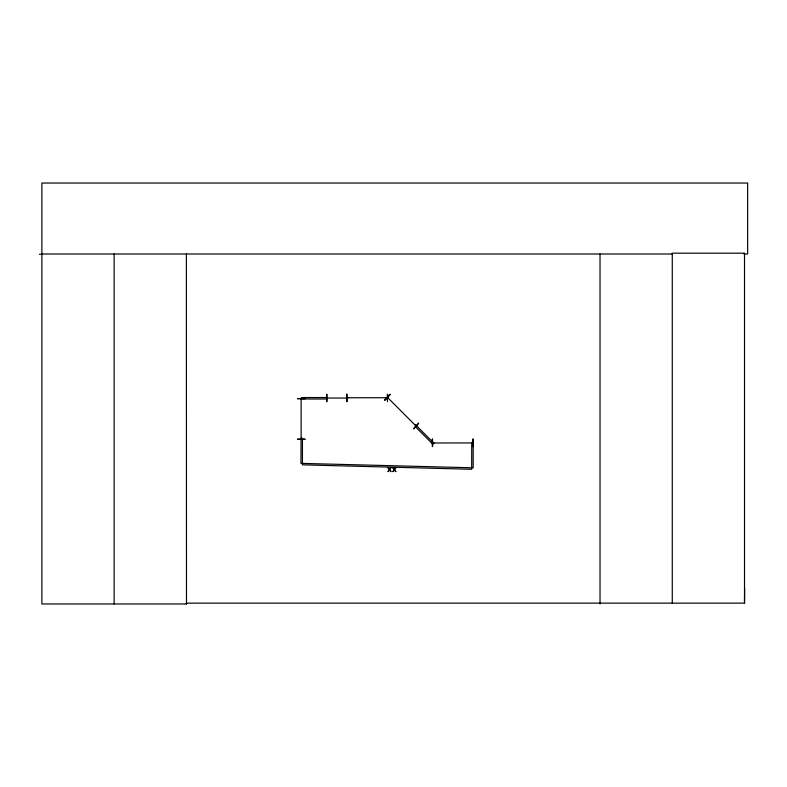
<?xml version="1.0" encoding="UTF-8"?>
<svg xmlns="http://www.w3.org/2000/svg" width="787" height="787" viewBox="0 0 787 787"><rect width="100%" height="100%" fill="white"/><g stroke="black" fill="none" stroke-linecap="round" stroke-linejoin="round"><path stroke-width="1.18" d="M743.971 253.994L747.65 253.994L747.65 183.037L41.888 183.037L41.888 603.963L186.48 603.963L186.381 603.137L744.512 603.137L744.62 587.919M387.735 397.219L388.286 397.819L387.509 397.415M415.989 425.885L415.575 425.118L416.175 425.659M301.421 399.452L301.391 398.714M301.087 438.31L301.136 438.91L301.136 398.802L301.136 399.481M415.625 425.167L415.93 425.836L415.713 425.196M346.919 398.084L327.185 398.025M387.371 398.055L386.584 398.065L387.243 398.065M433.352 442.599L432.702 442.983L472.869 442.943L472.269 442.638M347.126 397.76L387.371 397.72L386.722 398.065M347.864 398.045L347.146 398.055M384.941 399.983L389.949 394.346L384.961 399.993M384.686 399.727L389.968 394.376M384.882 399.924L390.165 394.572M413.706 428.738L418.723 423.121L413.736 428.767M433.352 442.973L432.83 442.983M346.929 394.139L347.047 401.655M326.812 401.665L326.792 394.139L326.762 401.665M387.371 394.13L387.47 401.645M347.205 397.76L347.884 397.76M301.795 398.33L297.506 398.743M297.506 398.635L305.022 398.675M346.733 401.655L346.723 394.13M297.506 439.116L305.022 439.067M297.506 439.402L305.031 439.382M432.23 439.048L432.319 446.573M473.39 446.563L472.928 439.048L473.351 446.563M472.19 442.688L472.849 442.648M39.35 254.29L41.888 254.28M41.888 253.994L672.275 253.994M387.234 397.72L386.643 398.025M301.391 438.152L301.136 438.989M415.821 425.836L387.568 397.465M472.977 439.048L472.987 446.573M432.545 439.048L432.594 446.573M744.512 603.137L744.512 253.178L672.275 253.178L672.275 603.137M600.028 253.994L600.028 603.963M186.371 253.994L186.48 603.963M114.135 253.994L114.135 603.963M302.434 463.366L302.395 464.832L471.679 469.278L471.718 442.737L473.174 442.737L473.174 467.812L300.968 463.366L301.057 438.231L302.434 438.3L302.434 463.366M390.48 467.714L389.516 469.278L387.961 467.714L389.181 469.701L387.922 471.688L389.476 470.095L391.05 471.688L389.811 469.672L391.05 467.714L390.48 467.714M395.359 467.714L394.395 469.278L392.841 467.714L394.061 469.701L392.802 471.688L394.356 470.095L395.93 471.688L394.69 469.672L395.93 467.714L395.359 467.714M416.234 425.501L415.202 426.534L432.929 444.262L433.962 443.229L416.234 425.501M326.812 397.543L301.746 397.543L301.746 399.009L326.812 399.009L326.812 397.543"/></g></svg>
